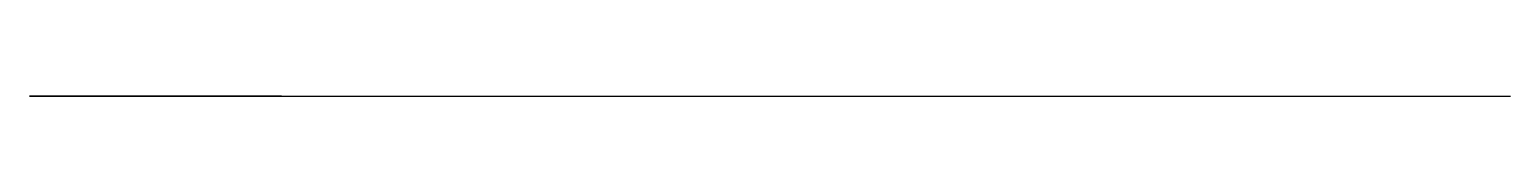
# Model space of a CAD drawing. Header units: millimetres. Extents: x -144 to 2266, y 3 to 3.
import ezdxf

# ---------------------------------------------------------------- set-up
doc = ezdxf.new("R2010")
doc.units = ezdxf.units.MM

msp = doc.modelspace()

# ---------------------------------------------------------------- linework, layer by layer
for p, q in [((266.1, 3, -80.9), (-143.9, 3, -80.9)), ((-143.9, 3, -80.9), (2266.1, 3, -80.9)), ((-143.9, 3, -80.9), (-143.9, 3, 629.1)), ((-143.9, 3, -80.9), (-143.9, 3, 629.1))]:
    msp.add_line(p, q)

doc.saveas('drawing.dxf')
